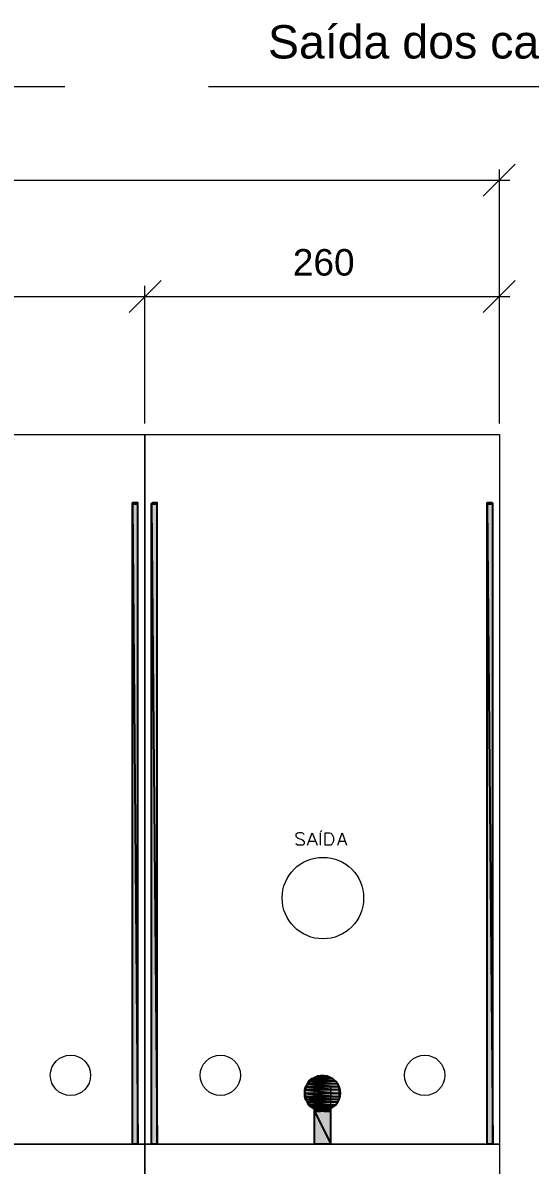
# Model space of a CAD drawing. Header units: millimetres. Extents: x 40 to 176, y -32 to 59.
# Drawn here: x 111.28 to 113.93, y 1.28 to 7.24 of the extents above; entities that cross this region are included whole.
import ezdxf

# ---------------------------------------------------------------- set-up
doc = ezdxf.new("R2010")
doc.units = ezdxf.units.MM
doc.layers.add('15 - Quadro de medição', color=6, linetype='Continuous')
doc.styles.add('Arial0', font='arial.ttf', dxfattribs={"height": 3.14658})

msp = doc.modelspace()

# ---------------------------------------------------------------- hatches: boundary and pattern name
at = {"layer": '15 - Quadro de medição', "true_color": 0x000007}
h = msp.add_hatch(color=7, dxfattribs=at)
h.paths.add_polyline_path([(111.8496, 4.736), (111.8733, 4.736)])
h.paths.add_polyline_path([(111.8733, 4.736), (111.8496, 4.736)])
h.paths.add_polyline_path([(111.8733, 4.736), (111.8496, 4.736)])
h.paths.add_polyline_path([(111.8496, 4.736), (111.8733, 4.736)])
h.paths.add_polyline_path([(111.8733, 4.736), (111.8496, 4.736)])
h.paths.add_polyline_path([(111.8733, 4.736), (111.8496, 4.736), (111.8705, 4.736)])
h = msp.add_hatch(color=7, dxfattribs=at)
h.paths.add_polyline_path([(111.8775, 4.736), (111.8496, 4.736)])
h.paths.add_polyline_path([(111.8496, 4.736), (111.8775, 4.736)])
h.paths.add_polyline_path([(111.8775, 4.736), (111.8496, 4.736)])
h.paths.add_polyline_path([(111.8775, 4.736), (111.8496, 4.736), (111.8733, 4.736)])
h = msp.add_hatch(color=7, dxfattribs=at)
h.paths.add_polyline_path([(111.8775, 4.736), (111.8496, 4.736), (111.8775, 4.7332)])
h.paths.add_polyline_path([(111.8496, 4.736), (111.8775, 4.7332), (111.8496, 4.7332)])
h.paths.add_polyline_path([(111.8775, 4.7332), (111.8496, 4.7332)])
h.paths.add_polyline_path([(111.8496, 4.7332), (111.8775, 4.7332)])
h.paths.add_polyline_path([(111.8775, 4.7332), (111.8496, 4.7332)])
h.paths.add_polyline_path([(111.8775, 4.7332), (111.8496, 4.7332)])
h = msp.add_hatch(color=7, dxfattribs=at)
h.paths.add_polyline_path([(111.8775, 4.7332), (111.8496, 4.7332), (111.8775, 4.729)])
h.paths.add_polyline_path([(111.8496, 4.7332), (111.8775, 4.729), (111.8496, 4.729)])
h = msp.add_hatch(color=7, dxfattribs=at)
h.paths.add_polyline_path([(111.8775, 4.729), (111.8496, 4.729), (111.8775, 1.3852)])
h.paths.add_polyline_path([(111.8496, 4.729), (111.8775, 1.3852), (111.8496, 1.3852)])
h = msp.add_hatch(color=7, dxfattribs=at)
h.paths.add_polyline_path([(111.9781, 4.736), (111.9529, 4.736), (111.9781, 4.7332)])
h.paths.add_polyline_path([(111.9529, 4.736), (111.9781, 4.7332), (111.9529, 4.7332)])
h.paths.add_polyline_path([(111.9781, 4.7332), (111.9529, 4.7332), (111.9488, 4.7332)])
h = msp.add_hatch(color=7, dxfattribs=at)
h.paths.add_polyline_path([(111.9781, 4.7332), (111.9488, 4.7332), (111.9781, 4.729)])
h.paths.add_polyline_path([(111.9488, 4.7332), (111.9781, 4.729), (111.9488, 4.729)])
h = msp.add_hatch(color=7, dxfattribs=at)
h.paths.add_polyline_path([(111.9781, 4.729), (111.9488, 4.729), (111.9781, 1.3852)])
h.paths.add_polyline_path([(111.9488, 4.729), (111.9781, 1.3852), (111.9488, 1.3852)])
h = msp.add_hatch(color=7, dxfattribs=at)
h.paths.add_polyline_path([(111.9529, 4.736), (111.9557, 4.736), (111.9781, 4.736)])
h.paths.add_polyline_path([(111.9557, 4.736), (111.9781, 4.736)])
h.paths.add_polyline_path([(111.9781, 4.736), (111.9557, 4.736)])
h.paths.add_polyline_path([(111.9781, 4.736), (111.9557, 4.736)])
h.paths.add_polyline_path([(111.9557, 4.736), (111.9781, 4.736)])
h.paths.add_polyline_path([(111.9781, 4.736), (111.9557, 4.736)])
h = msp.add_hatch(color=7, dxfattribs=at)
h.paths.add_polyline_path([(113.7045, 4.736), (113.7268, 4.736), (113.7254, 4.736)])
h.paths.add_polyline_path([(113.7268, 4.736), (113.7254, 4.736), (113.7045, 4.736)])
h.paths.add_polyline_path([(113.7268, 4.736), (113.7045, 4.736)])
h.paths.add_polyline_path([(113.7045, 4.736), (113.7268, 4.736), (113.7254, 4.736)])
h = msp.add_hatch(color=7, dxfattribs=at)
h.paths.add_polyline_path([(113.7045, 4.736), (113.7296, 4.736)])
h.paths.add_polyline_path([(113.7296, 4.736), (113.7045, 4.736)])
h.paths.add_polyline_path([(113.7296, 4.736), (113.7045, 4.736)])
h.paths.add_polyline_path([(113.7045, 4.736), (113.7296, 4.736)])
h.paths.add_polyline_path([(113.7296, 4.736), (113.7045, 4.736)])
h.paths.add_polyline_path([(113.7296, 4.736), (113.7045, 4.736), (113.7268, 4.736)])
h = msp.add_hatch(color=7, dxfattribs=at)
h.paths.add_polyline_path([(113.7296, 4.736), (113.7045, 4.736), (113.7296, 4.7332)])
h.paths.add_polyline_path([(113.7045, 4.736), (113.7296, 4.7332), (113.7045, 4.7332)])
h = msp.add_hatch(color=7, dxfattribs=at)
h.paths.add_polyline_path([(113.7338, 4.7332), (113.7045, 4.7332)])
h.paths.add_polyline_path([(113.7045, 4.7332), (113.7338, 4.7332)])
h.paths.add_polyline_path([(113.7338, 4.7332), (113.7045, 4.7332)])
h.paths.add_polyline_path([(113.7338, 4.7332), (113.7045, 4.7332), (113.7296, 4.7332)])
h = msp.add_hatch(color=7, dxfattribs=at)
h.paths.add_polyline_path([(113.7338, 4.7332), (113.7045, 4.7332), (113.7338, 4.729)])
h.paths.add_polyline_path([(113.7045, 4.7332), (113.7338, 4.729), (113.7045, 4.729)])
h = msp.add_hatch(color=7, dxfattribs=at)
h.paths.add_polyline_path([(113.7338, 4.729), (113.7045, 4.729), (113.7338, 1.3852)])
h.paths.add_polyline_path([(113.7045, 4.729), (113.7338, 1.3852), (113.7045, 1.3852)])
h = msp.add_hatch(color=7, dxfattribs=at)
h.paths.add_polyline_path([(112.8818, 1.733), (112.8008, 1.733), (112.8972, 1.726)])
h.paths.add_polyline_path([(112.8008, 1.733), (112.8972, 1.726), (112.7854, 1.726)])
h = msp.add_hatch(color=7, dxfattribs=at)
h.paths.add_polyline_path([(112.8678, 1.7399), (112.8147, 1.7399), (112.8818, 1.733)])
h.paths.add_polyline_path([(112.8147, 1.7399), (112.8818, 1.733), (112.8008, 1.733)])
h = msp.add_hatch(color=7, dxfattribs=at)
h.paths.add_polyline_path([(112.8497, 1.7427), (112.8329, 1.7427), (112.8678, 1.7399)])
h.paths.add_polyline_path([(112.8329, 1.7427), (112.8678, 1.7399), (112.8147, 1.7399)])
h = msp.add_hatch(color=7, dxfattribs=at)
h.paths.add_polyline_path([(112.9293, 1.6855), (112.7533, 1.6855), (112.9321, 1.6687)])
h.paths.add_polyline_path([(112.7533, 1.6855), (112.9321, 1.6687), (112.7505, 1.6687)])
h = msp.add_hatch(color=7, dxfattribs=at)
h.paths.add_polyline_path([(112.9223, 1.7008), (112.7645, 1.7008), (112.9293, 1.6855)])
h.paths.add_polyline_path([(112.7645, 1.7008), (112.9293, 1.6855), (112.7533, 1.6855)])
h = msp.add_hatch(color=7, dxfattribs=at)
h.paths.add_polyline_path([(112.9111, 1.7148), (112.7714, 1.7148), (112.9223, 1.7008)])
h.paths.add_polyline_path([(112.7714, 1.7148), (112.9223, 1.7008), (112.7645, 1.7008)])
h = msp.add_hatch(color=7, dxfattribs=at)
h.paths.add_polyline_path([(112.8972, 1.726), (112.7854, 1.726), (112.9111, 1.7148)])
h.paths.add_polyline_path([(112.7854, 1.726), (112.9111, 1.7148), (112.7714, 1.7148)])
h = msp.add_hatch(color=7, dxfattribs=at)
h.paths.add_polyline_path([(112.9321, 1.6687), (112.7505, 1.6687), (112.9321, 1.6506)])
h.paths.add_polyline_path([(112.7505, 1.6687), (112.9321, 1.6506), (112.7505, 1.6506)])
h = msp.add_hatch(color=7, dxfattribs=at)
h.paths.add_polyline_path([(112.9321, 1.6506), (112.7505, 1.6506), (112.9321, 1.6324)])
h.paths.add_polyline_path([(112.7505, 1.6506), (112.9321, 1.6324), (112.7505, 1.6324)])
h = msp.add_hatch(color=7, dxfattribs=at)
h.paths.add_polyline_path([(112.9321, 1.6324), (112.7505, 1.6324), (112.9293, 1.6184)])
h.paths.add_polyline_path([(112.7505, 1.6324), (112.9293, 1.6184), (112.7533, 1.6184)])
h = msp.add_hatch(color=7, dxfattribs=at)
h.paths.add_polyline_path([(112.9293, 1.6184), (112.7533, 1.6184), (112.9223, 1.6045)])
h.paths.add_polyline_path([(112.7533, 1.6184), (112.9223, 1.6045), (112.7645, 1.6045)])
h = msp.add_hatch(color=7, dxfattribs=at)
h.paths.add_polyline_path([(112.9223, 1.6045), (112.7645, 1.6045), (112.9111, 1.5891)])
h.paths.add_polyline_path([(112.7645, 1.6045), (112.9111, 1.5891), (112.7714, 1.5891)])
h = msp.add_hatch(color=7, dxfattribs=at)
h.paths.add_polyline_path([(112.9111, 1.5891), (112.7714, 1.5891), (112.8972, 1.5793)])
h.paths.add_polyline_path([(112.7714, 1.5891), (112.8972, 1.5793), (112.7854, 1.5793)])
h = msp.add_hatch(color=7, dxfattribs=at)
h.paths.add_polyline_path([(112.8972, 1.5793), (112.7854, 1.5793), (112.8818, 1.5681)])
h.paths.add_polyline_path([(112.7854, 1.5793), (112.8818, 1.5681), (112.8008, 1.5681)])
h = msp.add_hatch(color=7, dxfattribs=at)
h.paths.add_polyline_path([(112.8818, 1.5681), (112.8008, 1.5681), (112.872, 1.564)])
h.paths.add_polyline_path([(112.8008, 1.5681), (112.872, 1.564), (112.8106, 1.564)])
h = msp.add_hatch(color=7, dxfattribs=at)
h.paths.add_polyline_path([(112.8106, 1.564), (112.8008, 1.5681)])
h.paths.add_polyline_path([(112.8008, 1.5681), (112.8106, 1.564), (112.8008, 1.564)])
h = msp.add_hatch(color=7, dxfattribs=at)
h.paths.add_polyline_path([(112.8106, 1.564), (112.8008, 1.564), (112.8147, 1.5612)])
h.paths.add_polyline_path([(112.8008, 1.564), (112.8147, 1.5612), (112.8008, 1.5612)])
h = msp.add_hatch(color=7, dxfattribs=at)
h.paths.add_polyline_path([(112.8287, 1.5612), (112.8008, 1.5612)])
h.paths.add_polyline_path([(112.8287, 1.5612), (112.8008, 1.5612), (112.8147, 1.5612)])
h = msp.add_hatch(color=7, dxfattribs=at)
h.paths.add_polyline_path([(112.8287, 1.5612), (112.8008, 1.5612), (112.8329, 1.557)])
h.paths.add_polyline_path([(112.8008, 1.5612), (112.8329, 1.557), (112.8008, 1.557)])
h = msp.add_hatch(color=7, dxfattribs=at)
h.paths.add_polyline_path([(112.8008, 1.557), (112.8329, 1.557), (112.8315, 1.557)])
h.paths.add_polyline_path([(112.8329, 1.557), (112.8315, 1.557), (112.8008, 1.557)])
h = msp.add_hatch(color=7, dxfattribs=at)
h.paths.add_polyline_path([(112.886, 1.557), (112.8008, 1.557), (112.886, 1.3852)])
h.paths.add_polyline_path([(112.8008, 1.557), (112.886, 1.3852), (112.8008, 1.3852)])
h = msp.add_hatch(color=7, dxfattribs=at)
h.paths.add_polyline_path([(112.872, 1.564), (112.8106, 1.564), (112.8678, 1.5612)])
h.paths.add_polyline_path([(112.8106, 1.564), (112.8678, 1.5612), (112.8147, 1.5612)])
h = msp.add_hatch(color=7, dxfattribs=at)
h.paths.add_polyline_path([(112.8539, 1.5612), (112.8287, 1.5612), (112.8497, 1.557)])
h.paths.add_polyline_path([(112.8287, 1.5612), (112.8497, 1.557), (112.8329, 1.557)])
h = msp.add_hatch(color=7, dxfattribs=at)
h.paths.add_polyline_path([(112.886, 1.5612), (112.8539, 1.5612), (112.886, 1.557)])
h.paths.add_polyline_path([(112.8539, 1.5612), (112.886, 1.557), (112.8497, 1.557)])
h = msp.add_hatch(color=7, dxfattribs=at)
h.paths.add_polyline_path([(112.886, 1.564), (112.872, 1.564), (112.886, 1.5612)])
h.paths.add_polyline_path([(112.872, 1.564), (112.886, 1.5612), (112.8678, 1.5612)])
h = msp.add_hatch(color=7, dxfattribs=at)
h.paths.add_polyline_path([(112.886, 1.5681), (112.8818, 1.5681), (112.886, 1.564)])
h.paths.add_polyline_path([(112.8818, 1.5681), (112.886, 1.564), (112.872, 1.564)])

# ---------------------------------------------------------------- linework, layer by layer
at = {"layer": '15 - Quadro de medição', "color": 7, "linetype": 'Continuous', "lineweight": 20, "true_color": 0x000007}
for points in [[(111.4948, 6.9107), (108.3339, 6.9107), (107.3716, 2.4411)], [(116.0427, 5.2151), (115.4071, 6.9107), (112.2463, 6.9107)], [(111.8705, 4.736), (111.8496, 4.736), (111.8496, 4.736)], [(111.8496, 1.3852), (111.8775, 1.3852), (111.8775, 4.729)], [(111.9781, 1.3852), (111.9488, 1.3852), (111.9488, 4.729)], [(111.9557, 4.736), (111.9781, 4.736), (111.9781, 4.736)], [(113.7268, 4.736), (113.7045, 4.736), (113.7045, 4.736)], [(113.7045, 1.3852), (113.7338, 1.3852), (113.7338, 4.729)], [(112.7463, 3.0026), (112.7393, 3.0096), (112.7323, 3.0124), (112.7184, 3.0124), (112.7114, 3.0096), (112.703, 3.0026), (112.703, 2.9942), (112.7072, 2.9914), (112.7114, 2.9873), (112.7142, 2.9845), (112.7351, 2.9775), (112.7393, 2.9733), (112.7435, 2.9691), (112.7463, 2.9663), (112.7463, 2.9551), (112.7393, 2.9481), (112.7323, 2.9481), (112.7184, 2.9481), (112.7114, 2.9481), (112.703, 2.9551)], [(112.7645, 2.9481), (112.7896, 3.0124), (112.8147, 2.9481)], [(112.8329, 3.0166), (112.8399, 3.0236), (112.8399, 3.0236)], [(112.8329, 2.9481), (112.8329, 3.0124), (112.8329, 3.0124)], [(112.9223, 2.9481), (112.946, 3.0124), (112.9684, 2.9481)], [(112.7756, 2.9691), (112.8036, 2.9691), (112.8036, 2.9691)], [(112.9293, 2.9691), (112.9614, 2.9691), (112.9614, 2.9691)], [(112.8008, 1.3852), (112.8008, 1.7008), (112.8008, 1.7008)], [(112.886, 1.3852), (112.886, 1.6855), (112.886, 1.6855)], [(111.9138, 1.3852), (111.9781, 1.3852), (111.9767, 1.3866), (111.9348, 1.3852)]]:
    msp.add_lwpolyline(points, dxfattribs=at)
at = {"layer": '15 - Quadro de medição', "color": 8, "linetype": 'Continuous', "lineweight": 20, "true_color": 0x000008}
for points in [[(113.6835, 6.3381), (113.8511, 6.5057), (113.8511, 6.5057)], [(113.7687, 5.1508), (113.7687, 6.4778), (113.7687, 6.4778)], [(113.8232, 6.4205), (100.7398, 6.4205), (100.7398, 6.4205)], [(111.8314, 5.7305), (111.999, 5.8981), (111.999, 5.8981)], [(111.999, 5.8981), (111.8314, 5.7305), (111.8314, 5.7305)], [(111.9138, 5.1508), (111.9138, 5.8702), (111.9138, 5.8702)], [(111.9138, 5.1508), (111.9138, 5.8702), (111.9138, 5.8702)], [(113.6835, 5.7305), (113.8511, 5.8981), (113.8511, 5.8981)], [(113.7687, 5.1508), (113.7687, 5.8702), (113.7687, 5.8702)], [(111.9711, 5.8129), (110.0045, 5.8129), (110.0045, 5.8129)], [(113.8232, 5.8129), (111.8594, 5.8129), (111.8594, 5.8129)]]:
    msp.add_lwpolyline(points, dxfattribs=at)
at = {"layer": '15 - Quadro de medição', "color": 7, "linetype": 'Continuous', "lineweight": 20, "true_color": 0x000007}
for points in [[(110.0617, 5.0936), (111.9138, 5.0936), (111.9138, 1.3852), (110.0617, 1.3852)], [(111.9138, 5.0936), (113.7687, 5.0936), (113.7687, 1.3852), (111.9138, 1.3852)], [(112.8567, 2.9481), (112.8567, 3.0124), (112.879, 3.0124), (112.886, 3.0096), (112.893, 3.0026), (112.8972, 2.9942), (112.9, 2.9873), (112.9, 2.9691), (112.8972, 2.9621), (112.893, 2.9551), (112.886, 2.9481), (112.879, 2.9481)], [(110.0617, 1.3852), (111.9138, 1.3852), (111.9138, -2.319), (110.0617, -2.319)], [(111.9138, 1.3852), (113.7687, 1.3852), (113.7687, -2.319), (111.9138, -2.319)]]:
    msp.add_lwpolyline(points, close=True, dxfattribs=at)
at = {"layer": '15 - Quadro de medição', "color": 7, "linetype": 'Continuous', "lineweight": -2, "true_color": 0x000007}
for points in [[(111.8496, 4.736), (111.8733, 4.736), (111.8733, 4.736)], [(111.8733, 4.736), (111.8733, 4.736), (111.8496, 4.736)], [(111.8733, 4.736), (111.8496, 4.736)], [(111.8496, 4.736), (111.8733, 4.736), (111.8733, 4.736)], [(111.8733, 4.736), (111.8733, 4.736), (111.8496, 4.736)], [(111.8733, 4.736), (111.8496, 4.736), (111.8705, 4.736)], [(111.8775, 4.736), (111.8496, 4.736)], [(111.8496, 4.736), (111.8775, 4.736), (111.8775, 4.736)], [(111.8775, 4.736), (111.8775, 4.736), (111.8496, 4.736)], [(111.8775, 4.736), (111.8496, 4.736), (111.8733, 4.736)], [(111.8775, 4.736), (111.8496, 4.736), (111.8775, 4.7332)], [(111.8496, 4.736), (111.8775, 4.7332), (111.8496, 4.7332)], [(111.8775, 4.7332), (111.8496, 4.7332)], [(111.8496, 4.7332), (111.8775, 4.7332), (111.8775, 4.7332)], [(111.8775, 4.7332), (111.8775, 4.7332), (111.8496, 4.7332)], [(111.8775, 4.7332), (111.8496, 4.7332)], [(111.8775, 4.7332), (111.8496, 4.7332), (111.8775, 4.729)], [(111.8496, 4.7332), (111.8775, 4.729), (111.8496, 4.729)], [(111.8775, 4.729), (111.8496, 4.729), (111.8775, 1.3852)], [(111.8496, 4.729), (111.8775, 1.3852), (111.8496, 1.3852)], [(111.9781, 4.7332), (111.9529, 4.7332), (111.9488, 4.7332)], [(111.9781, 4.7332), (111.9781, 4.7332), (111.9488, 4.7332)], [(111.9781, 4.7332), (111.9488, 4.7332)], [(111.9781, 4.7332), (111.9488, 4.7332), (111.9781, 4.729)], [(111.9488, 4.7332), (111.9781, 4.729), (111.9488, 4.729)], [(111.9781, 4.729), (111.9488, 4.729), (111.9781, 1.3852)], [(111.9488, 4.729), (111.9781, 1.3852), (111.9488, 1.3852)], [(111.9529, 4.736), (111.9557, 4.736), (111.9781, 4.736)], [(111.9529, 4.736), (111.9781, 4.736), (111.9781, 4.736)], [(111.9781, 4.736), (111.9781, 4.736), (111.9529, 4.736)], [(111.9781, 4.736), (111.9529, 4.736)], [(111.9529, 4.736), (111.9781, 4.736), (111.9781, 4.736)], [(111.9781, 4.736), (111.9529, 4.736), (111.9781, 4.7332)], [(111.9529, 4.736), (111.9781, 4.7332), (111.9529, 4.7332)], [(111.9529, 4.7332), (111.9781, 4.7332), (111.9781, 4.7332)], [(111.9557, 4.736), (111.9781, 4.736), (111.9781, 4.736)], [(111.9781, 4.736), (111.9781, 4.736), (111.9557, 4.736)], [(111.9781, 4.736), (111.9557, 4.736)], [(111.9557, 4.736), (111.9781, 4.736), (111.9781, 4.736)], [(111.9781, 4.736), (111.9781, 4.736), (111.9557, 4.736)], [(113.7045, 4.736), (113.7268, 4.736), (113.7254, 4.736)], [(113.7268, 4.736), (113.7254, 4.736), (113.7045, 4.736)], [(113.7268, 4.736), (113.7045, 4.736)], [(113.7045, 4.736), (113.7268, 4.736), (113.7254, 4.736)], [(113.7045, 4.736), (113.7296, 4.736), (113.7296, 4.736)], [(113.7296, 4.736), (113.7296, 4.736), (113.7045, 4.736)], [(113.7296, 4.736), (113.7045, 4.736)], [(113.7045, 4.736), (113.7296, 4.736), (113.7296, 4.736)], [(113.7296, 4.736), (113.7296, 4.736), (113.7045, 4.736)], [(113.7296, 4.736), (113.7045, 4.736), (113.7268, 4.736)], [(113.7296, 4.736), (113.7045, 4.736), (113.7296, 4.7332)], [(113.7045, 4.736), (113.7296, 4.7332), (113.7045, 4.7332)], [(113.7338, 4.7332), (113.7045, 4.7332)], [(113.7045, 4.7332), (113.7338, 4.7332), (113.7338, 4.7332)], [(113.7338, 4.7332), (113.7338, 4.7332), (113.7045, 4.7332)], [(113.7338, 4.7332), (113.7045, 4.7332), (113.7296, 4.7332)], [(113.7338, 4.7332), (113.7045, 4.7332), (113.7338, 4.729)], [(113.7045, 4.7332), (113.7338, 4.729), (113.7045, 4.729)], [(113.7338, 4.729), (113.7045, 4.729), (113.7338, 1.3852)], [(113.7045, 4.729), (113.7338, 1.3852), (113.7045, 1.3852)], [(112.8008, 1.733), (112.8972, 1.726), (112.7854, 1.726)], [(112.8147, 1.7399), (112.8818, 1.733), (112.8008, 1.733)], [(112.8818, 1.733), (112.8008, 1.733), (112.8972, 1.726)], [(112.8329, 1.7427), (112.8678, 1.7399), (112.8147, 1.7399)], [(112.8678, 1.7399), (112.8147, 1.7399), (112.8818, 1.733)], [(112.8497, 1.7427), (112.8329, 1.7427), (112.8678, 1.7399)], [(112.7533, 1.6855), (112.9321, 1.6687), (112.7505, 1.6687)], [(112.7645, 1.7008), (112.9293, 1.6855), (112.7533, 1.6855)], [(112.9293, 1.6855), (112.7533, 1.6855), (112.9321, 1.6687)], [(112.7714, 1.7148), (112.9223, 1.7008), (112.7645, 1.7008)], [(112.9223, 1.7008), (112.7645, 1.7008), (112.9293, 1.6855)], [(112.7854, 1.726), (112.9111, 1.7148), (112.7714, 1.7148)], [(112.9111, 1.7148), (112.7714, 1.7148), (112.9223, 1.7008)], [(112.8972, 1.726), (112.7854, 1.726), (112.9111, 1.7148)], [(112.9321, 1.6687), (112.7505, 1.6687), (112.9321, 1.6506)], [(112.7505, 1.6687), (112.9321, 1.6506), (112.7505, 1.6506)], [(112.9321, 1.6506), (112.7505, 1.6506), (112.9321, 1.6324)], [(112.7505, 1.6506), (112.9321, 1.6324), (112.7505, 1.6324)], [(112.9321, 1.6324), (112.7505, 1.6324), (112.9293, 1.6184)], [(112.7505, 1.6324), (112.9293, 1.6184), (112.7533, 1.6184)], [(112.9293, 1.6184), (112.7533, 1.6184), (112.9223, 1.6045)], [(112.7533, 1.6184), (112.9223, 1.6045), (112.7645, 1.6045)], [(112.9223, 1.6045), (112.7645, 1.6045), (112.9111, 1.5891)], [(112.7645, 1.6045), (112.9111, 1.5891), (112.7714, 1.5891)], [(112.9111, 1.5891), (112.7714, 1.5891), (112.8972, 1.5793)], [(112.7714, 1.5891), (112.8972, 1.5793), (112.7854, 1.5793)], [(112.8972, 1.5793), (112.7854, 1.5793), (112.8818, 1.5681)], [(112.7854, 1.5793), (112.8818, 1.5681), (112.8008, 1.5681)], [(112.8008, 1.5681), (112.7994, 1.5681), (112.7994, 1.5681)], [(112.8008, 1.5681), (112.7994, 1.5681), (112.7994, 1.5681)], [(112.8008, 1.5681), (112.7994, 1.5681), (112.7994, 1.5681)], [(112.8008, 1.5681), (112.8818, 1.5681), (112.8818, 1.5681)], [(112.8818, 1.5681), (112.8818, 1.5681), (112.8008, 1.5681)], [(112.8818, 1.5681), (112.8008, 1.5681), (112.872, 1.564)], [(112.8008, 1.5681), (112.872, 1.564), (112.8106, 1.564)], [(112.8106, 1.564), (112.8008, 1.5681)], [(112.8008, 1.5681), (112.8106, 1.564), (112.8008, 1.564)], [(112.8106, 1.564), (112.8008, 1.564), (112.8147, 1.5612)], [(112.8008, 1.564), (112.8147, 1.5612), (112.8008, 1.5612)], [(112.8008, 1.5612), (112.8147, 1.5612), (112.8147, 1.5612)], [(112.8147, 1.5612), (112.8147, 1.5612), (112.8008, 1.5612)], [(112.8008, 1.5612), (112.8147, 1.5612), (112.8147, 1.5612)], [(112.8147, 1.5612), (112.8147, 1.5612), (112.8008, 1.5612)], [(112.8287, 1.5612), (112.8287, 1.5612), (112.8008, 1.5612)], [(112.8287, 1.5612), (112.8008, 1.5612), (112.8147, 1.5612)], [(112.8287, 1.5612), (112.8008, 1.5612), (112.8329, 1.557)], [(112.8008, 1.5612), (112.8329, 1.557), (112.8008, 1.557)], [(112.8008, 1.557), (112.8329, 1.557), (112.8315, 1.557)], [(112.8329, 1.557), (112.8315, 1.557), (112.8008, 1.557)], [(112.886, 1.557), (112.8008, 1.557), (112.886, 1.3852)], [(112.8008, 1.557), (112.886, 1.3852), (112.8008, 1.3852)], [(112.872, 1.564), (112.8106, 1.564), (112.8678, 1.5612)], [(112.8106, 1.564), (112.8678, 1.5612), (112.8147, 1.5612)], [(112.8678, 1.5612), (112.8147, 1.5612), (112.8539, 1.5612)], [(112.8147, 1.5612), (112.8539, 1.5612), (112.8287, 1.5612)], [(112.8539, 1.5612), (112.8287, 1.5612), (112.8497, 1.557)], [(112.8287, 1.5612), (112.8497, 1.557), (112.8329, 1.557)], [(112.8539, 1.5612), (112.886, 1.557), (112.8497, 1.557)], [(112.8497, 1.557), (112.886, 1.557), (112.886, 1.557)], [(112.886, 1.557), (112.886, 1.557), (112.8497, 1.557)], [(112.8678, 1.5612), (112.886, 1.5612), (112.8539, 1.5612)], [(112.886, 1.5612), (112.8539, 1.5612), (112.886, 1.557)], [(112.872, 1.564), (112.886, 1.5612), (112.8678, 1.5612)], [(112.8678, 1.5612), (112.886, 1.5612), (112.886, 1.5612)], [(112.886, 1.5612), (112.886, 1.5612), (112.8678, 1.5612)], [(112.8678, 1.5612), (112.886, 1.5612), (112.886, 1.5612)], [(112.886, 1.5612), (112.886, 1.5612), (112.8678, 1.5612)], [(112.886, 1.5612), (112.8678, 1.5612)], [(112.8818, 1.5681), (112.886, 1.564), (112.872, 1.564)], [(112.886, 1.564), (112.872, 1.564), (112.886, 1.5612)], [(112.886, 1.5681), (112.8818, 1.5681), (112.8818, 1.5681)], [(112.8818, 1.5681), (112.886, 1.5681), (112.886, 1.5681)], [(112.886, 1.5681), (112.886, 1.5681), (112.8818, 1.5681)], [(112.886, 1.5681), (112.8818, 1.5681), (112.886, 1.564)]]:
    msp.add_lwpolyline(points, close=True, dxfattribs=at)
at = {"layer": '15 - Quadro de medição', "color": 7, "linetype": 'Continuous', "lineweight": 20, "true_color": 0x000007}
for points in [[(111.8775, 4.7304), (111.8775, 4.7332), (111.8747, 4.736), (111.8719, 4.736)], [(111.9585, 4.736), (111.9557, 4.736), (111.9529, 4.7332), (111.9529, 4.7304)], [(113.7338, 4.7304), (113.7338, 4.7332), (113.731, 4.736), (113.7282, 4.736)]]:
    msp.add_open_spline(points, degree=3, dxfattribs=at)
for points in [[(113.0578, 2.6716), (113.0578, 2.7889), (112.9628, 2.8839), (112.8455, 2.8839), (112.8455, 2.8839), (112.7268, 2.8839), (112.6318, 2.7889), (112.6318, 2.6716), (112.6318, 2.6716), (112.6318, 2.5543), (112.7268, 2.4579), (112.8455, 2.4579), (112.8455, 2.4579), (112.9628, 2.4579), (113.0578, 2.5543), (113.0578, 2.6716)], [(111.6303, 1.7455), (111.6303, 1.8028), (111.5842, 1.8503), (111.5255, 1.8503), (111.5255, 1.8503), (111.4669, 1.8503), (111.4194, 1.8028), (111.4194, 1.7455), (111.4194, 1.7455), (111.4194, 1.6869), (111.4669, 1.6394), (111.5255, 1.6394), (111.5255, 1.6394), (111.5842, 1.6394), (111.6303, 1.6869), (111.6303, 1.7455)], [(112.4139, 1.7455), (112.4139, 1.8028), (112.3664, 1.8503), (112.3091, 1.8503), (112.3091, 1.8503), (112.2505, 1.8503), (112.203, 1.8028), (112.203, 1.7455), (112.203, 1.7455), (112.203, 1.6869), (112.2505, 1.6394), (112.3091, 1.6394), (112.3091, 1.6394), (112.3664, 1.6394), (112.4139, 1.6869), (112.4139, 1.7455)], [(113.4824, 1.7455), (113.4824, 1.8028), (113.4363, 1.8503), (113.3776, 1.8503), (113.3776, 1.8503), (113.319, 1.8503), (113.2715, 1.8028), (113.2715, 1.7455), (113.2715, 1.7455), (113.2715, 1.6869), (113.319, 1.6394), (113.3776, 1.6394), (113.3776, 1.6394), (113.4363, 1.6394), (113.4824, 1.6869), (113.4824, 1.7455)], [(112.9363, 1.652), (112.9363, 1.7022), (112.8958, 1.7427), (112.8455, 1.7427), (112.8455, 1.7427), (112.7938, 1.7427), (112.7533, 1.7022), (112.7533, 1.652), (112.7533, 1.652), (112.7533, 1.6017), (112.7938, 1.5612), (112.8455, 1.5612), (112.8455, 1.5612), (112.8958, 1.5612), (112.9363, 1.6017), (112.9363, 1.652)]]:
    msp.add_open_spline(points, degree=3, knots=[0, 0, 0, 0, 0.0625, 0.0625, 0.0625, 0.062501, 0.125, 0.125, 0.125, 0.125001, 0.1875, 0.1875, 0.1875, 0.187501, 1, 1, 1, 1], dxfattribs=at)

# ---------------------------------------------------------------- texts
at = {"layer": '15 - Quadro de medição', "color": 7, "true_color": 0x000007, "style": 'Arial0'}
for s, height, p in [('Saída dos cabos 1. 1/2"', 0.173998, (112.5577, 7.0581)), ('260', 0.13861, (112.6876, 5.9237))]:
    msp.add_text(s, height=height, dxfattribs=at).set_placement(p)

doc.saveas('drawing.dxf')
